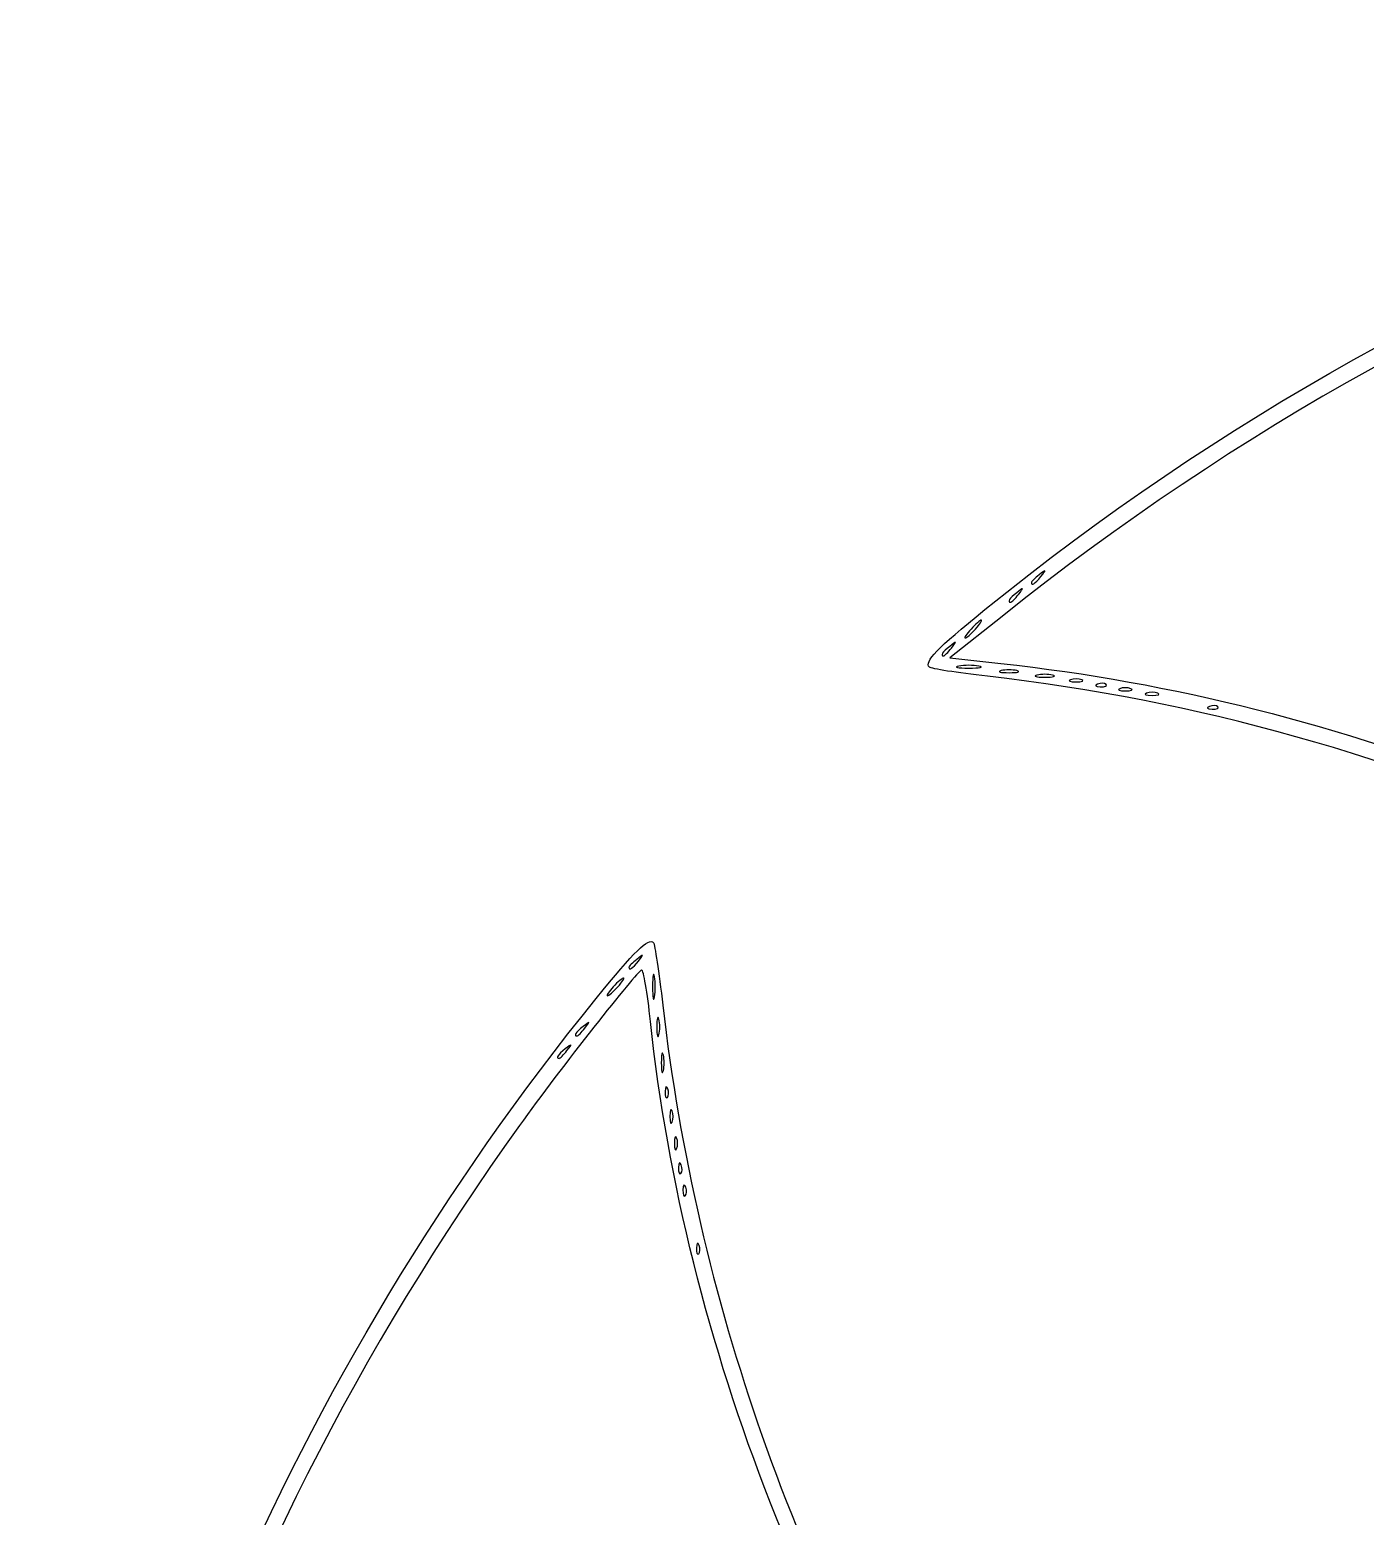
# Model space of a CAD drawing. Extents: x -435 to -123, y 280 to 590.
# Drawn here: x -433.9 to -354.8, y 502.1 to 590.1 of the extents above; entities that cross this region are included whole.
import ezdxf

# ---------------------------------------------------------------- set-up
doc = ezdxf.new("R2010")
doc.units = 0
doc.layers.add('Image', color=7, linetype='CONTINUOUS')

msp = doc.modelspace()

# ---------------------------------------------------------------- linework, layer by layer
at = {"layer": 'Image', "color": 7}
for points in [[(-374.03831, 557.737468)], [(-375.361226, 556.679134)], [(-377.908529, 554.628614)], [(-379.329976, 553.504134)], [(-377.710091, 552.434088)], [(-375.461133, 552.165165)], [(-373.344466, 551.900582)], [(-371.624675, 551.628842)], [(-370.17497, 551.348873)], [(-368.714258, 551.099675)], [(-367.126758, 550.835092)], [(-363.560386, 550.025956)], [(-397.85081, 534.983301)], [(-396.904104, 534.057259)], [(-399.075196, 533.461947)], [(-396.64386, 531.543718)], [(-401.02581, 531.014551)], [(-402.084143, 529.691634)], [(-396.379277, 529.427051)], [(-396.116307, 527.42614)], [(-395.857254, 526.119759)], [(-395.59267, 524.532259)], [(-395.322557, 522.928223)], [(-395.057974, 521.605306)], [(-394.264224, 518.165723)]]:
    msp.add_lwpolyline(points, close=True, dxfattribs=at)
msp.add_lwpolyline([(-376.334152, 555.377937), (-379.418268, 552.918244), (-376.414453, 552.591639)], dxfattribs=at)
for points in [[(-377.354862, 555.773746), (-349.712042, 578.146849), (-315.847201, 590.082783), (-280.012696, 590.082783)], [(-280.012696, 589.289033), (-315.107876, 589.289033), (-348.597908, 577.498469), (-376.334152, 555.377937)], [(-374.138216, 557.837364), (-374.392878, 557.637643), (-374.601237, 557.429284), (-374.601237, 557.374343)], [(-374.601237, 557.374343), (-374.601237, 557.15658), (-374.383961, 557.296738), (-374.03831, 557.737468)], [(-374.03831, 557.737468), (-373.709221, 558.157113), (-373.718561, 558.166471), (-374.138216, 557.837364)], [(-375.461133, 556.77903), (-375.901876, 556.433387), (-376.042026, 556.216114), (-375.824247, 556.216114)], [(-375.361226, 556.679134), (-375.032138, 557.098779), (-375.041477, 557.108138), (-375.461133, 556.77903)], [(-375.824247, 556.216114), (-375.76932, 556.216114), (-375.56096, 556.424473), (-375.361226, 556.679134)], [(-380.63379, 552.370895), (-380.954598, 552.691692), (-380.216648, 553.457512), (-377.354862, 555.773746)], [(-377.561925, 555.15778), (-377.634685, 555.15778), (-377.90972, 554.919655), (-378.173112, 554.628614)], [(-377.908529, 554.628614), (-377.645136, 554.919655), (-377.489164, 555.15778), (-377.561925, 555.15778)], [(-378.173112, 554.628614), (-378.436505, 554.337572), (-378.592477, 554.099447), (-378.519716, 554.099447)], [(-378.519716, 554.099447), (-378.446956, 554.099447), (-378.171922, 554.337572), (-377.908529, 554.628614)], [(-379.429883, 553.60403), (-379.870626, 553.258387), (-380.010776, 553.041114), (-379.792997, 553.041114)], [(-379.792997, 553.041114), (-379.73807, 553.041114), (-379.52971, 553.249473), (-379.329976, 553.504134)], [(-379.329976, 553.504134), (-379.000888, 553.923779), (-379.010227, 553.933138), (-379.429883, 553.60403)], [(-377.203573, 551.835222), (-378.998665, 552.038303), (-380.542244, 552.279357), (-380.63379, 552.370895)], [(-378.900716, 552.434088), (-379.228138, 552.371025), (-378.960248, 552.319425), (-378.305404, 552.319425)], [(-377.710091, 552.434088), (-378.037513, 552.497154), (-378.573295, 552.497154), (-378.900716, 552.434088)], [(-378.305404, 552.319425), (-377.65056, 552.319425), (-377.38267, 552.371025), (-377.710091, 552.434088)], [(-376.414453, 552.591639), (-356.110514, 550.384001), (-336.169026, 542.381705), (-319.171029, 529.620485)], [(-310.964236, 521.515618), (-328.727329, 538.143154), (-352.5461, 549.045678), (-377.203573, 551.835222)], [(-376.387175, 552.165165), (-376.641836, 552.098615), (-376.433477, 552.044164), (-375.924154, 552.044164)], [(-375.461133, 552.165165), (-375.715795, 552.231713), (-376.132513, 552.231713), (-376.387175, 552.165165)], [(-375.924154, 552.044164), (-375.414831, 552.044164), (-375.206472, 552.098615), (-375.461133, 552.165165)], [(-374.270508, 551.900582), (-374.52517, 551.834031), (-374.31681, 551.77958), (-373.807487, 551.77958)], [(-373.344466, 551.900582), (-373.599128, 551.96713), (-374.015847, 551.96713), (-374.270508, 551.900582)], [(-373.807487, 551.77958), (-373.298164, 551.77958), (-373.089805, 551.834031), (-373.344466, 551.900582)], [(-372.286133, 551.628842), (-372.468034, 551.555444), (-372.319206, 551.495389), (-371.955404, 551.495389)], [(-371.624675, 551.628842), (-371.806576, 551.70224), (-372.104232, 551.70224), (-372.286133, 551.628842)], [(-371.955404, 551.495389), (-371.591602, 551.495389), (-371.442774, 551.555444), (-371.624675, 551.628842)], [(-370.17497, 551.348884), (-370.262891, 551.436802), (-370.491094, 551.4462), (-370.682097, 551.369759)], [(-370.682097, 551.369759), (-370.893155, 551.285299), (-370.830475, 551.222603), (-370.522235, 551.209908)], [(-370.522235, 551.209908), (-370.243338, 551.198426), (-370.087049, 551.260955), (-370.17497, 551.348873)], [(-369.375716, 551.099675), (-369.557617, 551.026277), (-369.408789, 550.966222), (-369.044987, 550.966222)], [(-368.714258, 551.099675), (-368.896159, 551.173073), (-369.193815, 551.173073), (-369.375716, 551.099675)], [(-369.044987, 550.966222), (-368.681185, 550.966222), (-368.532357, 551.026277), (-368.714258, 551.099675)], [(-367.788216, 550.835092), (-367.970117, 550.761694), (-367.821289, 550.701639), (-367.457487, 550.701639)], [(-367.126758, 550.835092), (-367.308659, 550.90849), (-367.606315, 550.90849), (-367.788216, 550.835092)], [(-367.457487, 550.701639), (-367.093685, 550.701639), (-366.944857, 550.761694), (-367.126758, 550.835092)], [(-364.067513, 550.046842), (-364.278571, 549.962382), (-364.215892, 549.899687), (-363.907652, 549.886992)], [(-363.560386, 550.025967), (-363.648307, 550.113885), (-363.876511, 550.123283), (-364.067513, 550.046842)], [(-363.907652, 549.886992), (-363.628755, 549.875509), (-363.472465, 549.938038), (-363.560386, 550.025956)], [(-400.35263, 532.775988), (-398.073351, 535.592097), (-397.269679, 536.374829), (-396.967578, 536.072744)], [(-396.967578, 536.072744), (-396.885848, 535.991006), (-396.636081, 534.328344), (-396.412561, 532.377936)], [(-397.950716, 535.083197), (-398.205378, 534.883476), (-398.413737, 534.675117), (-398.413737, 534.620176)], [(-398.413737, 534.620176), (-398.413737, 534.402414), (-398.196461, 534.542571), (-397.85081, 534.983301)], [(-397.85081, 534.983301), (-397.521721, 535.402946), (-397.531061, 535.412304), (-397.950716, 535.083197)], [(-397.665734, 534.456952), (-397.974688, 534.347648), (-402.492289, 528.597778), (-404.891769, 525.259866)], [(-398.728591, 533.991114), (-398.801352, 533.991114), (-399.076386, 533.752989), (-399.339779, 533.461947)], [(-399.075196, 533.461947), (-398.811803, 533.752989), (-398.655831, 533.991114), (-398.728591, 533.991114)], [(-397.140853, 531.414244), (-397.322331, 533.125664), (-397.558525, 534.494883), (-397.665734, 534.456952)], [(-396.904104, 534.057259), (-396.967154, 534.384681), (-397.018748, 534.116791), (-397.018748, 533.461947)], [(-396.904104, 532.866634), (-396.841027, 533.194056), (-396.841027, 533.729838), (-396.904104, 534.057259)], [(-399.339779, 533.461947), (-399.603172, 533.170905), (-399.759144, 532.93278), (-399.686383, 532.93278)], [(-399.686383, 532.93278), (-399.613623, 532.93278), (-399.338588, 533.170905), (-399.075196, 533.461947)], [(-397.018748, 533.461947), (-397.018748, 532.807103), (-396.967154, 532.539213), (-396.904104, 532.866634)], [(-433.461292, 455.542158), (-429.856583, 483.717206), (-418.367766, 510.517569), (-400.35263, 532.775988)], [(-396.412561, 532.377936), (-394.421783, 515.006818), (-388.476702, 498.122432), (-379.140244, 483.323408)], [(-401.02581, 531.014551), (-400.696721, 531.434196), (-400.706061, 531.443554), (-401.125716, 531.114447)], [(-375.63597, 476.444241), (-387.371405, 492.648745), (-395.134544, 512.492628), (-397.140853, 531.414244)], [(-396.64386, 531.543718), (-396.710403, 531.798379), (-396.764854, 531.59002), (-396.764854, 531.080697)], [(-396.64386, 530.617676), (-396.577317, 530.872338), (-396.577317, 531.289056), (-396.64386, 531.543718)], [(-401.125716, 531.114447), (-401.566459, 530.768803), (-401.706609, 530.55153), (-401.488831, 530.55153)], [(-401.488831, 530.55153), (-401.433903, 530.55153), (-401.225544, 530.75989), (-401.02581, 531.014551)], [(-396.764854, 531.080697), (-396.764854, 530.571374), (-396.710403, 530.363015), (-396.64386, 530.617676)], [(-402.18405, 529.79153), (-402.624793, 529.445887), (-402.764942, 529.228614), (-402.547164, 529.228614)], [(-402.547164, 529.228614), (-402.492236, 529.228614), (-402.283877, 529.436973), (-402.084143, 529.691634)], [(-402.084143, 529.691634), (-401.755054, 530.111279), (-401.764394, 530.120638), (-402.18405, 529.79153)], [(-396.379277, 529.427051), (-396.445819, 529.681713), (-396.500271, 529.473353), (-396.500271, 528.96403)], [(-396.379277, 528.501009), (-396.312734, 528.755671), (-396.312734, 529.17239), (-396.379277, 529.427051)], [(-396.500271, 528.96403), (-396.500271, 528.454707), (-396.445819, 528.246348), (-396.379277, 528.501009)], [(-396.276195, 527.266286), (-396.287572, 526.987373), (-396.22513, 526.831102), (-396.137209, 526.919021)], [(-396.116334, 527.42614), (-396.200789, 527.637206), (-396.263495, 527.574513), (-396.276195, 527.266286)], [(-396.137209, 526.919021), (-396.049288, 527.006939), (-396.039896, 527.235145), (-396.116307, 527.42614)], [(-395.857254, 526.119759), (-395.930649, 526.30166), (-395.99071, 526.152832), (-395.99071, 525.78903)], [(-395.857254, 525.458301), (-395.783858, 525.640202), (-395.783858, 525.937858), (-395.857254, 526.119759)], [(-404.891769, 525.259866), (-423.882979, 498.84104), (-433.87473, 467.866881), (-433.866158, 435.439862)], [(-395.99071, 525.78903), (-395.99071, 525.425228), (-395.930649, 525.2764), (-395.857254, 525.458301)], [(-395.59267, 524.532259), (-395.666066, 524.71416), (-395.726126, 524.565332), (-395.726126, 524.20153)], [(-395.726126, 524.20153), (-395.726126, 523.837728), (-395.666066, 523.6889), (-395.59267, 523.870801)], [(-395.59267, 523.870801), (-395.519275, 524.052702), (-395.519275, 524.350358), (-395.59267, 524.532259)], [(-395.482445, 522.76837), (-395.493822, 522.489456), (-395.43138, 522.333186), (-395.343459, 522.421104)], [(-395.322584, 522.928223), (-395.407039, 523.139289), (-395.469745, 523.076596), (-395.482445, 522.76837)], [(-395.343459, 522.421104), (-395.255538, 522.509022), (-395.246146, 522.737228), (-395.322557, 522.928223)], [(-395.058, 521.605306), (-395.142455, 521.816372), (-395.205162, 521.753679), (-395.217862, 521.445453)], [(-395.078876, 521.098187), (-394.990955, 521.186106), (-394.981562, 521.414311), (-395.057974, 521.605306)], [(-395.217862, 521.445453), (-395.229239, 521.16654), (-395.166797, 521.010269), (-395.078876, 521.098187)], [(-394.424112, 518.00587), (-394.435489, 517.726956), (-394.373047, 517.570686), (-394.285126, 517.658604)], [(-394.26425, 518.165723), (-394.348705, 518.376789), (-394.411412, 518.314096), (-394.424112, 518.00587)], [(-394.285126, 517.658604), (-394.197205, 517.746522), (-394.187812, 517.974728), (-394.264224, 518.165723)]]:
    msp.add_open_spline(points, degree=3, dxfattribs=at)

doc.saveas('drawing.dxf')
